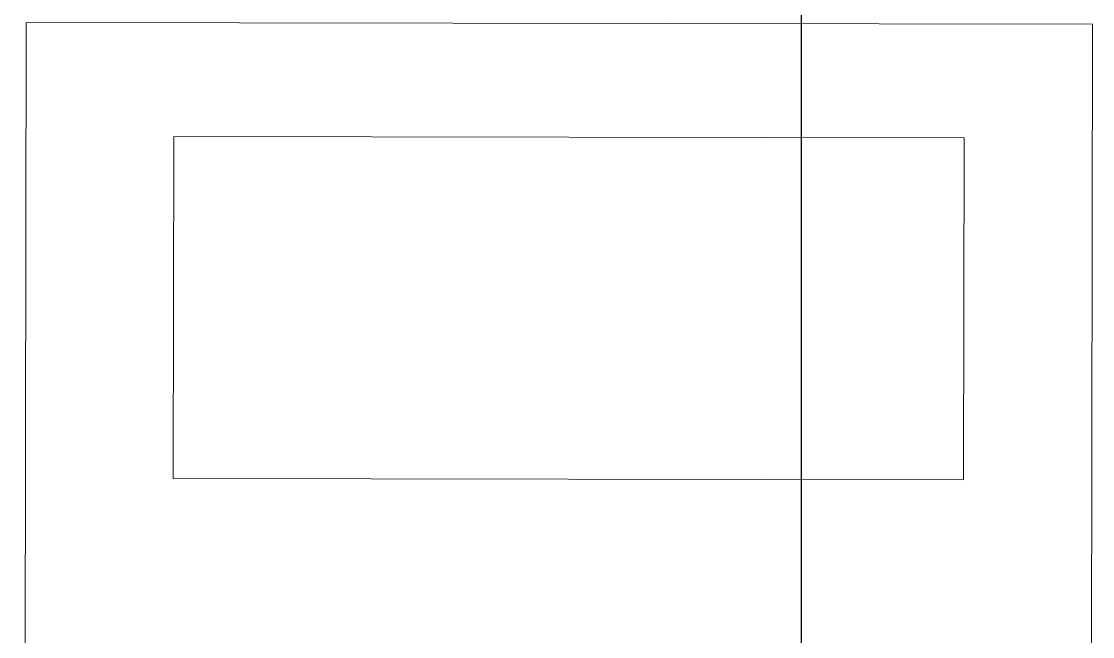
# Model space of a CAD drawing. Extents: x -12260 to 57327, y -29287 to 19916.
# Drawn here: x 37851.6 to 38022.4, y -6042.3 to -5944.3 of the extents above; entities that cross this region are included whole.
import ezdxf

# ---------------------------------------------------------------- set-up
doc = ezdxf.new("R2010")
doc.units = 0
doc.header["$LTSCALE"] = 0.25
doc.linetypes.add('DASHDOT', pattern=[25.4, 12.7, -6.35, 0, -6.35])
doc.layers.add('01-First Floor-FUR$0$FALSE CEILING', color=251, linetype='Continuous')
for name, color, linetype, lineweight in [('01-First Floor-FUR$0$LOADING', 253, 'Continuous', 5), ('01-First Floor-FUR$0$TME-MEDICAL EQUIPMENT', 42, 'Continuous', 13), ('E-LITE-CLNG-CNDT', 6, 'DASHDOT', 35)]:
    doc.layers.add(name, color=color, linetype=linetype, lineweight=lineweight)

# ---------------------------------------------------------------- blocks, each defined once
blk = doc.blocks.new('01-First Floor-FUR$0$workstation')
at = {"layer": '01-First Floor-FUR$0$LOADING'}
for p, q in [((2827.457, -1004.855, 0), (2827.383, -1049.855, 0)), ((2844.457, -1004.883, 0), (2844.383, -1049.883, 0)), ((2829.429, -1048.04, 0), (2829.438, -1042.588, 0)), ((2829.438, -1042.588, 0), (2842.037, -1042.609, 0)), ((2842.037, -1042.609, 0), (2842.028, -1048.061, 0)), ((2842.028, -1048.061, 0), (2829.429, -1048.04, 0)), ((2827.383, -1049.855, 0), (2844.383, -1049.883, 0))]:
    blk.add_line(p, q, dxfattribs=at)
blk = doc.blocks.new('01-First Floor-FUR')
at = {"layer": '01-First Floor-FUR$0$FALSE CEILING', "linetype": 'Continuous'}
blk.add_line((37976, -6810), (37976, -2810), dxfattribs=at)
at = {"layer": '01-First Floor-FUR$0$TME-MEDICAL EQUIPMENT', "xscale": 10, "yscale": 10, "zscale": 10, "rotation": 180}
blk.add_blockref('01-First Floor-FUR$0$workstation', (66296.22, -16443.23, -0.1), dxfattribs=at)

msp = doc.modelspace()

# ---------------------------------------------------------------- block references
at = {"layer": 'E-LITE-CLNG-CNDT'}
msp.add_blockref('01-First Floor-FUR', (0, 0), dxfattribs=at)

doc.saveas('drawing.dxf')
